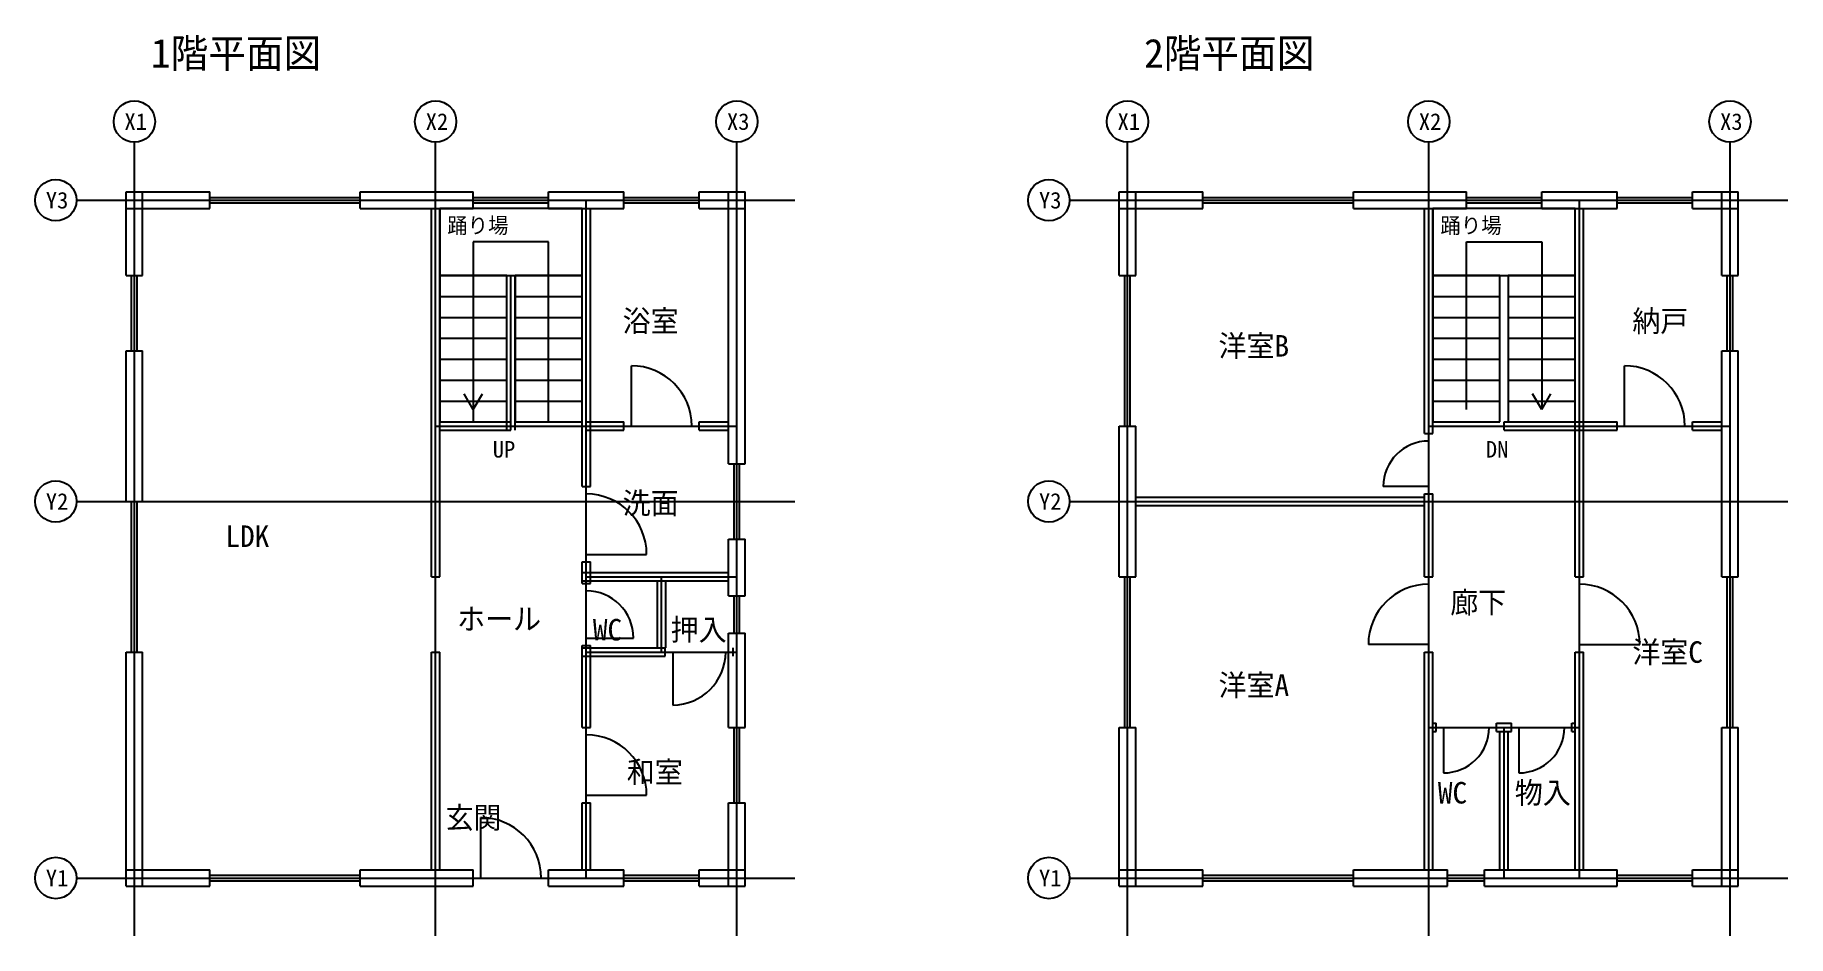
# Model space of a CAD drawing. Header units: millimetres. Extents: x -1200 to 19980, y -700 to 10185.
import ezdxf

# ---------------------------------------------------------------- set-up
doc = ezdxf.new("R2010")
doc.units = ezdxf.units.MM
for name, color, linetype in [('GRID', 8, 'CONTINUOUS'), ('O-DOOR', 6, 'CONTINUOUS'), ('O-OPEN', 30, 'CONTINUOUS'), ('O-WIN', 4, 'CONTINUOUS'), ('S-LAND', 6, 'CONTINUOUS'), ('S-RUN-7', 3, 'CONTINUOUS'), ('S-UP', 3, 'CONTINUOUS'), ('V-FIX', 5, 'CONTINUOUS'), ('V-STAIR', 4, 'CONTINUOUS'), ('V-TEXT', 3, 'CONTINUOUS'), ('V-WALL', 7, 'CONTINUOUS'), ('W-EXT-200', 1, 'CONTINUOUS'), ('W-INT-100', 2, 'CONTINUOUS')]:
    doc.layers.add(name, color=color, linetype=linetype)

msp = doc.modelspace()

# ---------------------------------------------------------------- linework, layer by layer
at = {"layer": 'GRID'}
for p, q in [((0, -700), (0, 8890)), ((3640, -700), (3640, 8890)), ((7280, -700), (7280, 8890)), ((12000, -700), (12000, 8890)), ((15640, -700), (15640, 8890)), ((19280, -700), (19280, 8890)), ((-700, 8190), (7980, 8190)), ((11300, 8190), (19980, 8190)), ((-700, 4550), (7980, 4550)), ((11300, 4550), (19980, 4550)), ((-700, 0), (7980, 0)), ((11300, 0), (19980, 0))]:
    msp.add_line(p, q, dxfattribs=at)
for centre in [(0, 9140), (3640, 9140), (7280, 9140), (12000, 9140), (15640, 9140), (19280, 9140), (-950, 8190), (11050, 8190), (-950, 4550), (11050, 4550), (-950, 0), (11050, 0)]:
    msp.add_circle(centre, 250, dxfattribs=at)
at = {"layer": 'O-DOOR'}
for p, q in [((5915, 5460), (6825, 5460)), ((15640, 4640), (15640, 5370)), ((17915, 5460), (18825, 5460)), ((5460, 3820), (5460, 4730)), ((15640, 2730), (15640, 3640)), ((17460, 2730), (17460, 3640)), ((5460, 2810), (5460, 3560)), ((6415, 2730), (7235, 2730)), ((5460, 910), (5460, 1820)), ((15730, 1820), (16460, 1820)), ((16640, 1820), (17370, 1820)), ((4095, 0), (5005, 0))]:
    msp.add_line(p, q, dxfattribs=at)
at = {"layer": 'O-OPEN'}
for p, q in [((4550, 5460), (5460, 5460)), ((15640, 5460), (16550, 5460)), ((3640, 2730), (3640, 3640))]:
    msp.add_line(p, q, dxfattribs=at)
at = {"layer": 'O-WIN'}
for p, q in [((910, 8190), (2730, 8190)), ((4095, 8190), (5005, 8190)), ((5915, 8190), (6825, 8190)), ((12910, 8190), (14730, 8190)), ((16095, 8190), (17005, 8190)), ((17915, 8190), (18825, 8190)), ((0, 6370), (0, 7280)), ((12000, 5460), (12000, 7280)), ((19280, 6370), (19280, 7280)), ((7280, 4095), (7280, 5005)), ((0, 2730), (0, 4550)), ((12000, 1820), (12000, 3640)), ((19280, 1820), (19280, 3640)), ((7280, 2960), (7280, 3410)), ((7280, 910), (7280, 1820)), ((910, 0), (2730, 0)), ((5915, 0), (6825, 0)), ((12910, 0), (14730, 0)), ((15865, 0), (16315, 0)), ((17915, 0), (18825, 0))]:
    msp.add_line(p, q, dxfattribs=at)
at = {"layer": 'S-LAND'}
for p, q in [((5410, 8090), (3690, 8090)), ((3690, 8090), (3690, 7280)), ((5410, 7280), (5410, 8090)), ((3690, 7280), (5410, 7280))]:
    msp.add_line(p, q, dxfattribs=at)
at = {"layer": 'S-RUN-7'}
for p, q in [((4500, 7280), (3690, 7280)), ((3690, 7280), (3690, 5510)), ((4500, 5510), (4500, 7280)), ((5410, 7280), (4600, 7280)), ((4600, 7280), (4600, 5510)), ((5410, 5510), (5410, 7280)), ((3690, 5510), (4500, 5510)), ((4600, 5510), (5410, 5510))]:
    msp.add_line(p, q, dxfattribs=at)
at = {"layer": 'S-UP'}
for p, q in [((5005, 7685), (4095, 7685)), ((4095, 7685), (4095, 5510)), ((5005, 5510), (5005, 7685))]:
    msp.add_line(p, q, dxfattribs=at)
at = {"layer": 'V-FIX'}
for p, q in [((910, 8223.3), (2730, 8223.3)), ((910, 8156.7), (2730, 8156.7)), ((4095, 8223.3), (5005, 8223.3)), ((4095, 8156.7), (5005, 8156.7)), ((5915, 8223.3), (6825, 8223.3)), ((5915, 8156.7), (6825, 8156.7)), ((12910, 8223.3), (14730, 8223.3)), ((12910, 8156.7), (14730, 8156.7)), ((16095, 8223.3), (17005, 8223.3)), ((16095, 8156.7), (17005, 8156.7)), ((17915, 8223.3), (18825, 8223.3)), ((17915, 8156.7), (18825, 8156.7)), ((-33.3, 6370), (-33.3, 7280)), ((33.3, 6370), (33.3, 7280)), ((11966.7, 5460), (11966.7, 7280)), ((12033.3, 5460), (12033.3, 7280)), ((19246.7, 6370), (19246.7, 7280)), ((19313.3, 6370), (19313.3, 7280)), ((6005, 5460), (6005, 6190)), ((18005, 5460), (18005, 6190)), ((7246.7, 4095), (7246.7, 5005)), ((7313.3, 4095), (7313.3, 5005)), ((15640, 4730), (15090, 4730)), ((-33.3, 2730), (-33.3, 4550)), ((33.3, 2730), (33.3, 4550)), ((5460, 3910), (6190, 3910)), ((11966.7, 1820), (11966.7, 3640)), ((12033.3, 1820), (12033.3, 3640)), ((19246.7, 1820), (19246.7, 3640)), ((19313.3, 1820), (19313.3, 3640)), ((7246.7, 2960), (7246.7, 3410)), ((7313.3, 2960), (7313.3, 3410)), ((5460, 2900), (6030, 2900)), ((15640, 2820), (14910, 2820)), ((17460, 2820), (18190, 2820)), ((6505, 2730), (6505, 2090)), ((7246.7, 910), (7246.7, 1820)), ((7313.3, 910), (7313.3, 1820)), ((15820, 1820), (15820, 1270)), ((16730, 1820), (16730, 1270)), ((5460, 1000), (6190, 1000)), ((4185, 0), (4185, 730)), ((910, 33.3), (2730, 33.3)), ((5915, 33.3), (6825, 33.3)), ((12910, 33.3), (14730, 33.3)), ((15865, 33.3), (16315, 33.3)), ((17915, 33.3), (18825, 33.3)), ((910, -33.3), (2730, -33.3)), ((5915, -33.3), (6825, -33.3)), ((12910, -33.3), (14730, -33.3)), ((15865, -33.3), (16315, -33.3)), ((17915, -33.3), (18825, -33.3))]:
    msp.add_line(p, q, dxfattribs=at)
for centre, radius, start, end in [((6005, 5460), 730, 0, 90), ((18005, 5460), 730, 0, 90), ((15640, 4730), 550, 90, 180), ((5460, 3910), 730, 0, 90), ((5460, 2900), 570, 0, 90), ((15640, 2820), 730, 90, 180), ((17460, 2820), 730, 0, 90), ((6505, 2730), 640, 270, 360), ((5460, 1000), 730, 0, 90), ((15820, 1820), 550, 270, 360), ((16730, 1820), 550, 270, 360), ((4185, 0), 730, 0, 90)]:
    msp.add_arc(centre, radius, start, end, dxfattribs=at)
at = {"layer": 'V-STAIR'}
for p, q in [((5410, 8090), (3690, 8090)), ((3690, 8090), (3690, 7280)), ((5410, 7280), (5410, 8090)), ((17410, 8090), (15690, 8090)), ((15690, 8090), (15690, 7280)), ((17410, 7280), (17410, 8090)), ((5005, 7685), (4095, 7685)), ((4095, 7685), (4095, 5660)), ((5005, 5660), (5005, 7685)), ((16095, 5660), (16095, 7685)), ((16095, 7685), (17005, 7685)), ((17005, 7685), (17005, 5660)), ((3690, 7280), (5410, 7280)), ((4500, 7280), (3690, 7280)), ((3690, 7280), (3690, 5510)), ((4500, 5510), (4500, 7280)), ((4500, 7280), (4600, 7280)), ((5410, 7280), (4600, 7280)), ((4600, 7280), (4600, 5510)), ((5410, 5510), (5410, 7280)), ((15690, 7280), (17410, 7280)), ((16500, 7280), (15690, 7280)), ((15690, 7280), (15690, 5510)), ((16500, 5510), (16500, 7280)), ((16500, 7280), (16600, 7280)), ((17410, 7280), (16600, 7280)), ((16600, 7280), (16600, 5510)), ((17410, 5510), (17410, 7280)), ((3690, 7027.1), (4500, 7027.1)), ((4600, 7027.1), (5410, 7027.1)), ((15690, 7027.1), (16500, 7027.1)), ((16600, 7027.1), (17410, 7027.1)), ((3690, 6774.3), (4500, 6774.3)), ((4600, 6774.3), (5410, 6774.3)), ((15690, 6774.3), (16500, 6774.3)), ((16600, 6774.3), (17410, 6774.3)), ((3690, 6521.4), (4500, 6521.4)), ((4600, 6521.4), (5410, 6521.4)), ((15690, 6521.4), (16500, 6521.4)), ((16600, 6521.4), (17410, 6521.4)), ((3690, 6268.6), (4500, 6268.6)), ((4600, 6268.6), (5410, 6268.6)), ((15690, 6268.6), (16500, 6268.6)), ((16600, 6268.6), (17410, 6268.6)), ((3690, 6015.7), (4500, 6015.7)), ((4600, 6015.7), (5410, 6015.7)), ((15690, 6015.7), (16500, 6015.7)), ((16600, 6015.7), (17410, 6015.7)), ((3690, 5762.9), (4500, 5762.9)), ((4095, 5660), (3985, 5850)), ((4095, 5660), (4205, 5850)), ((4600, 5762.9), (5410, 5762.9)), ((15690, 5762.9), (16500, 5762.9)), ((16600, 5762.9), (17410, 5762.9)), ((17005, 5660), (16895, 5850)), ((17005, 5660), (17115, 5850)), ((3690, 5510), (4500, 5510)), ((4600, 5510), (5410, 5510)), ((15690, 5510), (16500, 5510)), ((16600, 5510), (17410, 5510))]:
    msp.add_line(p, q, dxfattribs=at)
at = {"layer": 'V-WALL'}
for p, q in [((-100, 8290), (910, 8290)), ((-100, 7280), (-100, 8290)), ((100, 7280), (100, 8290)), ((910, 8090), (910, 8290)), ((2730, 8290), (4095, 8290)), ((2730, 8090), (2730, 8290)), ((4095, 8090), (4095, 8290)), ((5005, 8290), (5915, 8290)), ((5005, 8090), (5005, 8290)), ((5915, 8090), (5915, 8290)), ((6825, 8290), (7380, 8290)), ((6825, 8090), (6825, 8290)), ((7180, 5005), (7180, 8290)), ((7380, 5005), (7380, 8290)), ((11900, 8290), (12910, 8290)), ((11900, 7280), (11900, 8290)), ((12100, 7280), (12100, 8290)), ((12910, 8090), (12910, 8290)), ((14730, 8290), (16095, 8290)), ((14730, 8090), (14730, 8290)), ((16095, 8090), (16095, 8290)), ((17005, 8290), (17915, 8290)), ((17005, 8090), (17005, 8290)), ((17915, 8090), (17915, 8290)), ((18825, 8290), (19380, 8290)), ((18825, 8090), (18825, 8290)), ((19180, 7280), (19180, 8290)), ((19380, 7280), (19380, 8290)), ((-100, 8090), (910, 8090)), ((2730, 8090), (4095, 8090)), ((3590, 3640), (3590, 8090)), ((3690, 3640), (3690, 8090)), ((5005, 8090), (5915, 8090)), ((5410, 4730), (5410, 8090)), ((5510, 4730), (5510, 8090)), ((6825, 8090), (7380, 8090)), ((11900, 8090), (12910, 8090)), ((14730, 8090), (16095, 8090)), ((15590, 5370), (15590, 8090)), ((15690, 5370), (15690, 8090)), ((17005, 8090), (17915, 8090)), ((17410, 3640), (17410, 8090)), ((17510, 3640), (17510, 8090)), ((18825, 8090), (19380, 8090)), ((-100, 7280), (100, 7280)), ((4500, 5410), (4500, 7280)), ((4600, 5410), (4600, 7280)), ((11900, 7280), (12100, 7280)), ((19180, 7280), (19380, 7280)), ((-100, 4550), (-100, 6370)), ((-100, 6370), (100, 6370)), ((100, 4550), (100, 6370)), ((19180, 3640), (19180, 6370)), ((19180, 6370), (19380, 6370)), ((19380, 3640), (19380, 6370)), ((3690, 5510), (4550, 5510)), ((4550, 5410), (4550, 5510)), ((5460, 5510), (5915, 5510)), ((5460, 5410), (5460, 5510)), ((5915, 5410), (5915, 5510)), ((6825, 5510), (7180, 5510)), ((6825, 5410), (6825, 5510)), ((15640, 5410), (15640, 5510)), ((16550, 5510), (17915, 5510)), ((16550, 5410), (16550, 5510)), ((17915, 5410), (17915, 5510)), ((18825, 5510), (19180, 5510)), ((18825, 5410), (18825, 5510)), ((3690, 5410), (4550, 5410)), ((5460, 5410), (5915, 5410)), ((6825, 5410), (7180, 5410)), ((11900, 3640), (11900, 5460)), ((11900, 5460), (12100, 5460)), ((12100, 3640), (12100, 5460)), ((15590, 5370), (15690, 5370)), ((16550, 5410), (17915, 5410)), ((18825, 5410), (19180, 5410)), ((7180, 5005), (7380, 5005)), ((5410, 4730), (5510, 4730)), ((-100, 4550), (100, 4550)), ((12100, 4600), (15590, 4600)), ((12100, 4500), (15590, 4500)), ((15590, 3640), (15590, 4640)), ((15590, 4640), (15690, 4640)), ((15690, 3640), (15690, 4640)), ((7180, 3410), (7180, 4095)), ((7180, 4095), (7380, 4095)), ((7380, 3410), (7380, 4095)), ((5410, 3560), (5410, 3820)), ((5410, 3820), (5510, 3820)), ((5510, 3560), (5510, 3820)), ((3590, 3640), (3690, 3640)), ((5410, 3690), (7180, 3690)), ((11900, 3640), (12100, 3640)), ((15590, 3640), (15690, 3640)), ((17410, 3640), (17510, 3640)), ((19180, 3640), (19380, 3640)), ((5410, 3590), (7180, 3590)), ((5410, 3560), (5510, 3560)), ((6320, 2780), (6320, 3590)), ((6420, 2780), (6420, 3590)), ((7180, 3410), (7380, 3410)), ((5410, 1820), (5410, 2810)), ((5410, 2810), (5510, 2810)), ((5410, 2780), (6415, 2780)), ((5510, 1820), (5510, 2810)), ((6415, 2680), (6415, 2780)), ((7180, 1820), (7180, 2960)), ((7180, 2960), (7380, 2960)), ((7235, 2680), (7235, 2780)), ((7380, 1820), (7380, 2960)), ((-100, -100), (-100, 2730)), ((-100, 2730), (100, 2730)), ((100, -100), (100, 2730)), ((3590, 100), (3590, 2730)), ((3590, 2730), (3690, 2730)), ((3690, 100), (3690, 2730)), ((5410, 2680), (6415, 2680)), ((15590, 100), (15590, 2730)), ((15590, 2730), (15690, 2730)), ((15690, 100), (15690, 2730)), ((17410, 100), (17410, 2730)), ((17410, 2730), (17510, 2730)), ((17510, 100), (17510, 2730)), ((5410, 1820), (5510, 1820)), ((7180, 1820), (7380, 1820)), ((11900, -100), (11900, 1820)), ((11900, 1820), (12100, 1820)), ((12100, -100), (12100, 1820)), ((15690, 1870), (15730, 1870)), ((15690, 1770), (15730, 1770)), ((15730, 1770), (15730, 1870)), ((16460, 1870), (16640, 1870)), ((16460, 1770), (16460, 1870)), ((16460, 1770), (16640, 1770)), ((16500, 100), (16500, 1770)), ((16600, 100), (16600, 1770)), ((16640, 1770), (16640, 1870)), ((17370, 1870), (17410, 1870)), ((17370, 1770), (17370, 1870)), ((17370, 1770), (17410, 1770)), ((19180, -100), (19180, 1820)), ((19180, 1820), (19380, 1820)), ((19380, -100), (19380, 1820)), ((5410, 100), (5410, 910)), ((5410, 910), (5510, 910)), ((5510, 100), (5510, 910)), ((7180, -100), (7180, 910)), ((7180, 910), (7380, 910)), ((7380, -100), (7380, 910)), ((-100, 100), (910, 100)), ((910, -100), (910, 100)), ((2730, 100), (4095, 100)), ((2730, -100), (2730, 100)), ((4095, -100), (4095, 100)), ((5005, 100), (5915, 100)), ((5005, -100), (5005, 100)), ((5915, -100), (5915, 100)), ((6825, 100), (7380, 100)), ((6825, -100), (6825, 100)), ((11900, 100), (12910, 100)), ((12910, -100), (12910, 100)), ((14730, 100), (15865, 100)), ((14730, -100), (14730, 100)), ((15865, -100), (15865, 100)), ((16315, 100), (17915, 100)), ((16315, -100), (16315, 100)), ((17915, -100), (17915, 100)), ((18825, 100), (19380, 100)), ((18825, -100), (18825, 100)), ((-100, -100), (910, -100)), ((2730, -100), (4095, -100)), ((5005, -100), (5915, -100)), ((6825, -100), (7380, -100)), ((11900, -100), (12910, -100)), ((14730, -100), (15865, -100)), ((16315, -100), (17915, -100)), ((18825, -100), (19380, -100))]:
    msp.add_line(p, q, dxfattribs=at)
at = {"layer": 'W-EXT-200'}
for p, q in [((0, 8190), (7280, 8190)), ((0, 0), (0, 8190)), ((7280, 0), (7280, 8190)), ((12000, 8190), (19280, 8190)), ((12000, 0), (12000, 8190)), ((19280, 0), (19280, 8190)), ((0, 0), (7280, 0)), ((12000, 0), (19280, 0))]:
    msp.add_line(p, q, dxfattribs=at)
at = {"layer": 'W-INT-100'}
for p, q in [((3640, 0), (3640, 8190)), ((5460, 0), (5460, 8190)), ((15640, 0), (15640, 8190)), ((17460, 0), (17460, 8190)), ((4550, 5460), (4550, 7280)), ((3640, 5460), (7280, 5460)), ((15640, 5460), (19280, 5460)), ((12000, 4550), (15640, 4550)), ((5460, 3640), (7280, 3640)), ((6370, 2730), (6370, 3640)), ((5460, 2730), (7280, 2730)), ((15640, 1820), (17460, 1820)), ((16550, 0), (16550, 1820))]:
    msp.add_line(p, q, dxfattribs=at)

# ---------------------------------------------------------------- texts
at = {"layer": 'V-TEXT'}
for s, height, p in [('1階平面図', 350, (200, 9790)), ('2階平面図', 350, (12200, 9790)), ('X1', 200, (-120, 9040)), ('X2', 200, (3520, 9040)), ('X3', 200, (7160, 9040)), ('X1', 200, (11880, 9040)), ('X2', 200, (15520, 9040)), ('X3', 200, (19160, 9040)), ('Y3', 200, (-1070, 8090)), ('Y3', 200, (10930, 8090)), ('踊り場', 190, (3780, 7790)), ('踊り場', 190, (15780, 7790)), ('浴室', 260, (5900, 6600)), ('納戸', 260, (18100, 6600)), ('洋室B', 260, (13100, 6300)), ('UP', 200, (4330, 5080)), ('DN', 200, (16330, 5080)), ('洗面', 260, (5900, 4400)), ('Y2', 200, (-1070, 4450)), ('Y2', 200, (10930, 4450)), ('LDK', 260, (1100, 4000)), ('廊下', 260, (15900, 3200)), ('ホール', 260, (3900, 3000)), ('WC', 260, (5540, 2870)), ('押入', 260, (6480, 2870)), ('洋室C', 260, (18100, 2600)), ('洋室A', 260, (13100, 2200)), ('和室', 260, (5950, 1150)), ('WC', 260, (15750, 900)), ('物入', 260, (16680, 900)), ('玄関', 260, (3760, 600)), ('Y1', 200, (-1070, -100)), ('Y1', 200, (10930, -100))]:
    msp.add_text(s, height=height, dxfattribs=at).set_placement(p)

doc.saveas('drawing.dxf')
